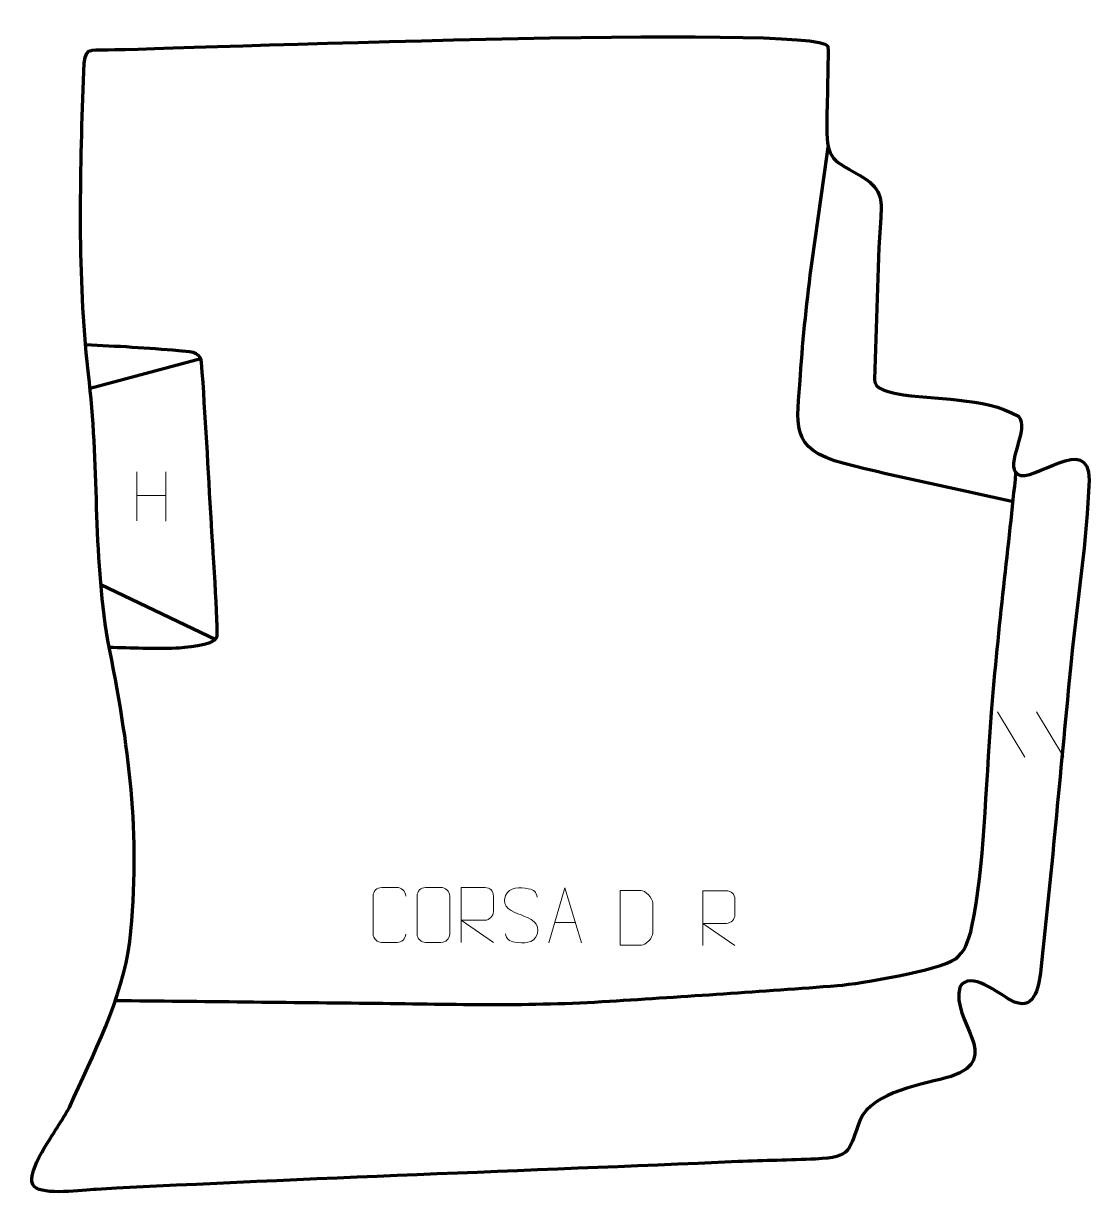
# Model space of a CAD drawing. Header units: millimetres. Extents: x 974 to 1459, y 238 to 771.
import ezdxf

# ---------------------------------------------------------------- set-up
doc = ezdxf.new("R2010")
doc.units = ezdxf.units.MM
doc.header["$MEASUREMENT"] = 0
doc.layers.add('layer 1', color=7, linetype='Continuous', plot=False)
doc.layers.add('layer 2', color=7, linetype='Continuous')
doc.layers.add('layer 3', color=7, linetype='Continuous')

msp = doc.modelspace()

# ---------------------------------------------------------------- linework, layer by layer
at = {"layer": 'layer 1', "color": 250, "lineweight": 9}
for points, knots in [([(1200.4216, 365.6625), (1196.1733, 367.1329), (1191.2652, 368.9287), (1193.2703, 374.449), (1193.2703, 374.449), (1194.7738, 378.5889), (1199.9874, 378.2004), (1203.591, 377.5993), (1203.591, 377.5993), (1206.4516, 377.1221), (1207.3163, 375.9089), (1207.6269, 373.8248)], [0, 0, 0, 0, 0.25, 0.25, 0.25, 0.25, 0.5, 0.5, 0.5, 0.5, 1, 1, 1, 1]), ([(1147.8445, 357.0034), (1147.7047, 354.68), (1146.0275, 353.2004), (1143.8798, 353.1896), (1143.8798, 353.1896), (1141.5479, 353.19), (1139.216, 353.19), (1136.8845, 353.1896), (1136.8845, 353.1896), (1134.9595, 353.0842), (1132.9874, 354.9687), (1132.9986, 356.986), (1132.9986, 356.986), (1132.999, 362.7561), (1132.999, 368.5258), (1132.9986, 374.2951), (1132.9986, 374.2951), (1133.0028, 376.4332), (1134.7495, 378.1524), (1136.9019, 378.1389), (1136.9019, 378.1389), (1139.2276, 378.1389), (1141.5537, 378.1389), (1143.8798, 378.1389), (1143.8798, 378.1389), (1145.8264, 378.1744), (1147.8178, 376.6829), (1147.8445, 374.2453)], [0, 0, 0, 0, 0.125, 0.125, 0.125, 0.125, 0.25, 0.25, 0.25, 0.25, 0.375, 0.375, 0.375, 0.375, 0.5, 0.5, 0.5, 0.5, 0.625, 0.625, 0.625, 0.625, 0.75, 0.75, 0.75, 0.75, 1, 1, 1, 1]), ([(1156.9019, 378.1389), (1159.2276, 378.1389), (1161.5537, 378.1389), (1163.8798, 378.1389), (1163.8798, 378.1389), (1165.8264, 378.1745), (1167.8178, 376.6829), (1167.8445, 374.2453), (1167.8445, 374.2453), (1167.8441, 368.4984), (1167.8441, 362.7511), (1167.8445, 357.0034), (1167.8445, 357.0034), (1167.7047, 354.68), (1166.0275, 353.2004), (1163.8798, 353.1896), (1163.8798, 353.1896), (1161.5479, 353.19), (1159.216, 353.19), (1156.8845, 353.1896), (1156.8845, 353.1896), (1154.9595, 353.0842), (1152.9874, 354.9687), (1152.9986, 356.986), (1152.9986, 356.986), (1152.9989, 362.7561), (1152.9989, 368.5258), (1152.9986, 374.2951), (1152.9986, 374.2951), (1153.0028, 376.4332), (1154.7495, 378.1524), (1156.9019, 378.1389)], [0, 0, 0, 0, 0.11111111, 0.11111111, 0.11111111, 0.11111111, 0.22222222, 0.22222222, 0.22222222, 0.22222222, 0.33333333, 0.33333333, 0.33333333, 0.33333333, 0.44444444, 0.44444444, 0.44444444, 0.44444444, 0.55555556, 0.55555556, 0.55555556, 0.55555556, 0.66666667, 0.66666667, 0.66666667, 0.66666667, 0.77777778, 0.77777778, 0.77777778, 0.77777778, 1, 1, 1, 1]), ([(1173.0895, 353.1857), (1173.0895, 353.1857), (1173.0895, 378.1392), (1173.0895, 378.1392), (1173.0895, 378.1392), (1176.6843, 378.1392), (1180.2798, 378.1392), (1183.875, 378.1392), (1183.875, 378.1392), (1186.2003, 378.1015), (1187.7576, 376.6115), (1187.7535, 374.2451), (1187.7535, 374.2451), (1187.7531, 372.2096), (1187.7531, 369.1502), (1187.7535, 367.1142), (1187.7535, 367.1142), (1187.747, 365.2387), (1185.9347, 363.2969), (1183.9252, 363.2778), (1183.9252, 363.2778), (1183.9252, 363.2778), (1173.0895, 363.2778), (1173.0895, 363.2778), (1173.0895, 363.2778), (1173.0895, 363.2778), (1187.7442, 353.1857), (1187.7442, 353.1857)], [0, 0, 0, 0, 0.125, 0.125, 0.125, 0.125, 0.25, 0.25, 0.25, 0.25, 0.375, 0.375, 0.375, 0.375, 0.5, 0.5, 0.5, 0.5, 0.625, 0.625, 0.625, 0.625, 0.75, 0.75, 0.75, 0.75, 1, 1, 1, 1]), ([(1212.9457, 353.0119), (1212.9457, 353.0119), (1220.3167, 377.9654), (1220.3167, 377.9654), (1220.3167, 377.9654), (1220.3167, 377.9654), (1227.8866, 353.0119), (1227.8866, 353.0119)], [0, 0, 0, 0, 0.33333333, 0.33333333, 0.33333333, 0.33333333, 1, 1, 1, 1]), ([(1245.4528, 351.9386), (1247.7846, 351.939), (1252.7348, 351.915), (1255.0663, 351.9147), (1255.0663, 351.9147), (1256.9913, 351.8093), (1260.3099, 355.3509), (1260.2987, 357.3682), (1260.2987, 357.3682), (1260.2983, 363.1383), (1260.2983, 365.308), (1260.2987, 371.0773), (1260.2987, 371.0773), (1260.2944, 373.2154), (1256.9199, 376.8755), (1254.7675, 376.862), (1254.7675, 376.862), (1252.4418, 376.862), (1247.7175, 376.862), (1245.3914, 376.862), (1245.3914, 376.862), (1245.3918, 371.1151), (1245.4531, 357.6859), (1245.4528, 351.9386)], [0, 0, 0, 0, 0.14285714, 0.14285714, 0.14285714, 0.14285714, 0.28571429, 0.28571429, 0.28571429, 0.28571429, 0.42857143, 0.42857143, 0.42857143, 0.42857143, 0.57142857, 0.57142857, 0.57142857, 0.57142857, 0.71428571, 0.71428571, 0.71428571, 0.71428571, 1, 1, 1, 1]), ([(1282.9664, 351.746), (1282.9664, 351.746), (1282.9664, 376.6995), (1282.9664, 376.6995), (1282.9664, 376.6995), (1286.5612, 376.6995), (1290.1567, 376.6995), (1293.7519, 376.6995), (1293.7519, 376.6995), (1296.0772, 376.6618), (1297.6345, 375.1718), (1297.6304, 372.8054), (1297.6304, 372.8054), (1297.63, 370.7699), (1297.63, 367.7105), (1297.6304, 365.6745), (1297.6304, 365.6745), (1297.6239, 363.799), (1295.8116, 361.8572), (1293.8021, 361.8381), (1293.8021, 361.8381), (1293.8021, 361.8381), (1282.9664, 361.8381), (1282.9664, 361.8381), (1282.9664, 361.8381), (1282.9664, 361.8381), (1297.6211, 351.746), (1297.6211, 351.746)], [0, 0, 0, 0, 0.125, 0.125, 0.125, 0.125, 0.25, 0.25, 0.25, 0.25, 0.375, 0.375, 0.375, 0.375, 0.5, 0.5, 0.5, 0.5, 0.625, 0.625, 0.625, 0.625, 0.75, 0.75, 0.75, 0.75, 1, 1, 1, 1]), ([(1200.4216, 365.6624), (1204.4402, 364.0157), (1209.4697, 362.1274), (1207.6357, 356.7671), (1207.6357, 356.7671), (1206.1759, 352.5007), (1201.2651, 352.7574), (1197.539, 353.3121), (1197.539, 353.3121), (1194.789, 353.7219), (1193.5681, 354.9354), (1193.1901, 357.0476)], [0, 0, 0, 0, 0.25, 0.25, 0.25, 0.25, 0.5, 0.5, 0.5, 0.5, 1, 1, 1, 1])]:
    msp.add_open_spline(points, degree=3, knots=knots, dxfattribs=at)
msp.add_open_spline([(1215.6683, 362.2613), (1215.6683, 362.2613), (1225.164, 362.2613), (1225.164, 362.2613)], degree=3, dxfattribs=at)
at = {"layer": 'layer 2', "color": 142, "lineweight": 158}
for points, knots in [([(1424.2697, 553.6105), (1398.9091, 559.2843), (1372.4292, 564.5556), (1347.3549, 570.9825), (1347.3549, 570.9825), (1321.7614, 577.5424), (1326.1198, 588.9898), (1327.4833, 611.0409), (1327.4833, 611.0409), (1329.6543, 646.1494), (1335.2504, 680.1184), (1340.1424, 714.8671)], [0, 0, 0, 0, 0.25, 0.25, 0.25, 0.25, 0.5, 0.5, 0.5, 0.5, 1, 1, 1, 1]), ([(1012.9428, 487.4377), (1022.4666, 487.3127), (1033.8814, 486.7295), (1043.1773, 487.1221), (1043.1773, 487.1221), (1046.4892, 487.262), (1060.4315, 488.264), (1061.8593, 491.8263), (1061.8593, 491.8263), (1062.8045, 494.1844), (1059.6787, 539.0678), (1059.3966, 543.9305), (1059.3966, 543.9305), (1057.986, 568.3788), (1056.7165, 592.6393), (1054.9557, 617.0806), (1054.9557, 617.0806), (1054.5809, 622.2834), (1048.5142, 621.9116), (1044.5509, 622.2835), (1044.5509, 622.2835), (1030.6482, 623.5883), (1016.1462, 624.3013), (1002.1652, 624.9868)], [0, 0, 0, 0, 0.14285714, 0.14285714, 0.14285714, 0.14285714, 0.28571429, 0.28571429, 0.28571429, 0.28571429, 0.42857143, 0.42857143, 0.42857143, 0.42857143, 0.57142857, 0.57142857, 0.57142857, 0.57142857, 0.71428571, 0.71428571, 0.71428571, 0.71428571, 1, 1, 1, 1]), ([(1015.7287, 326.7853), (1055.1757, 326.3584), (1094.6228, 325.9315), (1134.0698, 325.5047), (1134.0698, 325.5047), (1170.2761, 325.1128), (1204.3579, 324.0899), (1240.5145, 326.4418), (1240.5145, 326.4418), (1275.136, 328.6938), (1309.7531, 330.8325), (1344.3404, 333.5838), (1344.3404, 333.5838), (1354.681, 334.4096), (1390.5075, 340.4135), (1398.107, 345.7274), (1398.107, 345.7274), (1401.8861, 348.3699), (1404.1076, 353.9445), (1405.4767, 360.4565), (1405.4767, 360.4565), (1411.152, 387.4498), (1411.6864, 422.3469), (1414.4433, 457.79), (1414.4433, 457.79), (1417.4357, 496.2614), (1422.5166, 535.412), (1425.5367, 566.7369)], [0, 0, 0, 0, 0.125, 0.125, 0.125, 0.125, 0.25, 0.25, 0.25, 0.25, 0.375, 0.375, 0.375, 0.375, 0.5, 0.5, 0.5, 0.5, 0.625, 0.625, 0.625, 0.625, 0.75, 0.75, 0.75, 0.75, 1, 1, 1, 1])]:
    msp.add_open_spline(points, degree=3, knots=knots, dxfattribs=at)
for points in [[(1004.1887, 605.2207), (1004.1887, 605.2207), (1054.5939, 618.8299), (1054.5939, 618.8299)], [(1009.1157, 515.9552), (1009.1157, 515.9552), (1061.4598, 491.0412), (1061.4598, 491.0412)]]:
    msp.add_open_spline(points, degree=3, dxfattribs=at)
at = {"layer": 'layer 2', "color": 250, "lineweight": 9}
for points in [[(1025.5431, 567.1626), (1025.5431, 567.1626), (1025.5431, 544.9699), (1025.5431, 544.9699)], [(1038.6588, 567.1626), (1038.6588, 567.1626), (1038.6588, 544.8123), (1038.6588, 544.8123)], [(1025.5606, 556.5202), (1025.5606, 556.5202), (1038.6588, 556.5202), (1038.6588, 556.5202)], [(1417.1699, 458.0162), (1417.1699, 458.0162), (1429.5342, 437.4719), (1429.5342, 437.4719)], [(1434.8998, 458.0162), (1434.8998, 458.0162), (1447.2641, 437.4719), (1447.2641, 437.4719)]]:
    msp.add_open_spline(points, degree=3, dxfattribs=at)
at = {"layer": 'layer 3', "color": 242, "lineweight": 158}
msp.add_open_spline([(1354.3071, 702.2314), (1340.7079, 709.5193), (1339.278, 710.4622), (1339.4003, 726.4278), (1339.4003, 726.4278), (1339.4613, 730.4545), (1340.3301, 759.6691), (1339.926, 760.8994), (1339.926, 760.8994), (1336.5424, 771.201), (1037.5456, 759.5236), (1012.3065, 759.2157), (1012.3065, 759.2157), (1003.5358, 759.1166), (1001.7859, 760.9014), (1001.3507, 749.3547), (1001.3507, 749.3547), (999.7159, 705.9822), (998.5453, 660.4072), (1002.8305, 617.3274), (1002.8305, 617.3274), (1003.0234, 615.4123), (1003.2332, 613.5027), (1003.4547, 611.5908), (1003.4547, 611.5908), (1008.5216, 571.2258), (1005.3836, 530.718), (1012.3322, 490.5788), (1012.3322, 490.5788), (1021.8771, 441.6689), (1027.6265, 403.8843), (1022.2562, 353.6627), (1022.2562, 353.6627), (1018.9922, 327.5145), (1005.5064, 302.0893), (994.8557, 278.1456), (994.8557, 278.1456), (993.0367, 275.1311), (991.2002, 272.1297), (989.3666, 269.1243), (989.3666, 269.1243), (986.2367, 263.9944), (973.8787, 246.9433), (978.8454, 242.0553), (978.8454, 242.0553), (982.9393, 238.0263), (1000.8494, 240.5233), (1007.1274, 240.8519), (1007.1274, 240.8519), (1104.303, 245.9389), (1201.8452, 249.2097), (1299.0936, 253.4623), (1299.0936, 253.4623), (1310.8441, 253.977), (1322.6538, 254.1089), (1334.3003, 254.6369), (1334.3003, 254.6369), (1351.4345, 255.4137), (1349.0859, 258.7491), (1354.6995, 272.4215), (1354.6995, 272.4215), (1359.9905, 285.308), (1383.9693, 288.7171), (1396.0675, 292.2019), (1396.0675, 292.2019), (1420.2593, 300.4109), (1395.582, 317.3502), (1400.06, 332.8326), (1400.06, 332.8326), (1404.1753, 340.9642), (1418.5787, 329.4395), (1422.9561, 326.9978), (1422.9561, 326.9978), (1433.7567, 320.9734), (1435.8609, 332.0497), (1436.825, 340.8189), (1436.825, 340.8189), (1441.965, 387.5684), (1446.0118, 434.1467), (1450.6115, 480.9198), (1450.6115, 480.9198), (1453.2925, 508.0299), (1457.8362, 536.3898), (1458.8163, 563.3791), (1458.8163, 563.3791), (1459.0238, 585.6682), (1433.1775, 561.5038), (1426.201, 566.1685), (1426.201, 566.1685), (1420.1231, 570.2325), (1432.0334, 587.1348), (1426.6106, 592.5522), (1426.6106, 592.5522), (1410.7505, 601.615), (1388.6055, 599.5205), (1371.0421, 602.9092), (1371.0421, 602.9092), (1367.6669, 603.5604), (1360.9289, 604.8126), (1361.1377, 609.3873), (1361.1377, 609.3873), (1362.2492, 633.7288), (1362.2931, 658.8247), (1364.0046, 682.9645), (1364.0046, 682.9645), (1364.5755, 691.0149), (1364.3351, 696.5528), (1354.3071, 702.2314)], degree=3, knots=[0, 0, 0, 0, 0.03571429, 0.03571429, 0.03571429, 0.03571429, 0.07142857, 0.07142857, 0.07142857, 0.07142857, 0.10714286, 0.10714286, 0.10714286, 0.10714286, 0.14285714, 0.14285714, 0.14285714, 0.14285714, 0.17857143, 0.17857143, 0.17857143, 0.17857143, 0.21428571, 0.21428571, 0.21428571, 0.21428571, 0.25, 0.25, 0.25, 0.25, 0.28571429, 0.28571429, 0.28571429, 0.28571429, 0.32142857, 0.32142857, 0.32142857, 0.32142857, 0.35714286, 0.35714286, 0.35714286, 0.35714286, 0.39285714, 0.39285714, 0.39285714, 0.39285714, 0.42857143, 0.42857143, 0.42857143, 0.42857143, 0.46428571, 0.46428571, 0.46428571, 0.46428571, 0.5, 0.5, 0.5, 0.5, 0.53571429, 0.53571429, 0.53571429, 0.53571429, 0.57142857, 0.57142857, 0.57142857, 0.57142857, 0.60714286, 0.60714286, 0.60714286, 0.60714286, 0.64285714, 0.64285714, 0.64285714, 0.64285714, 0.67857143, 0.67857143, 0.67857143, 0.67857143, 0.71428571, 0.71428571, 0.71428571, 0.71428571, 0.75, 0.75, 0.75, 0.75, 0.78571429, 0.78571429, 0.78571429, 0.78571429, 0.82142857, 0.82142857, 0.82142857, 0.82142857, 0.85714286, 0.85714286, 0.85714286, 0.85714286, 0.89285714, 0.89285714, 0.89285714, 0.89285714, 0.92857143, 0.92857143, 0.92857143, 0.92857143, 1, 1, 1, 1], dxfattribs=at)

doc.saveas('drawing.dxf')
